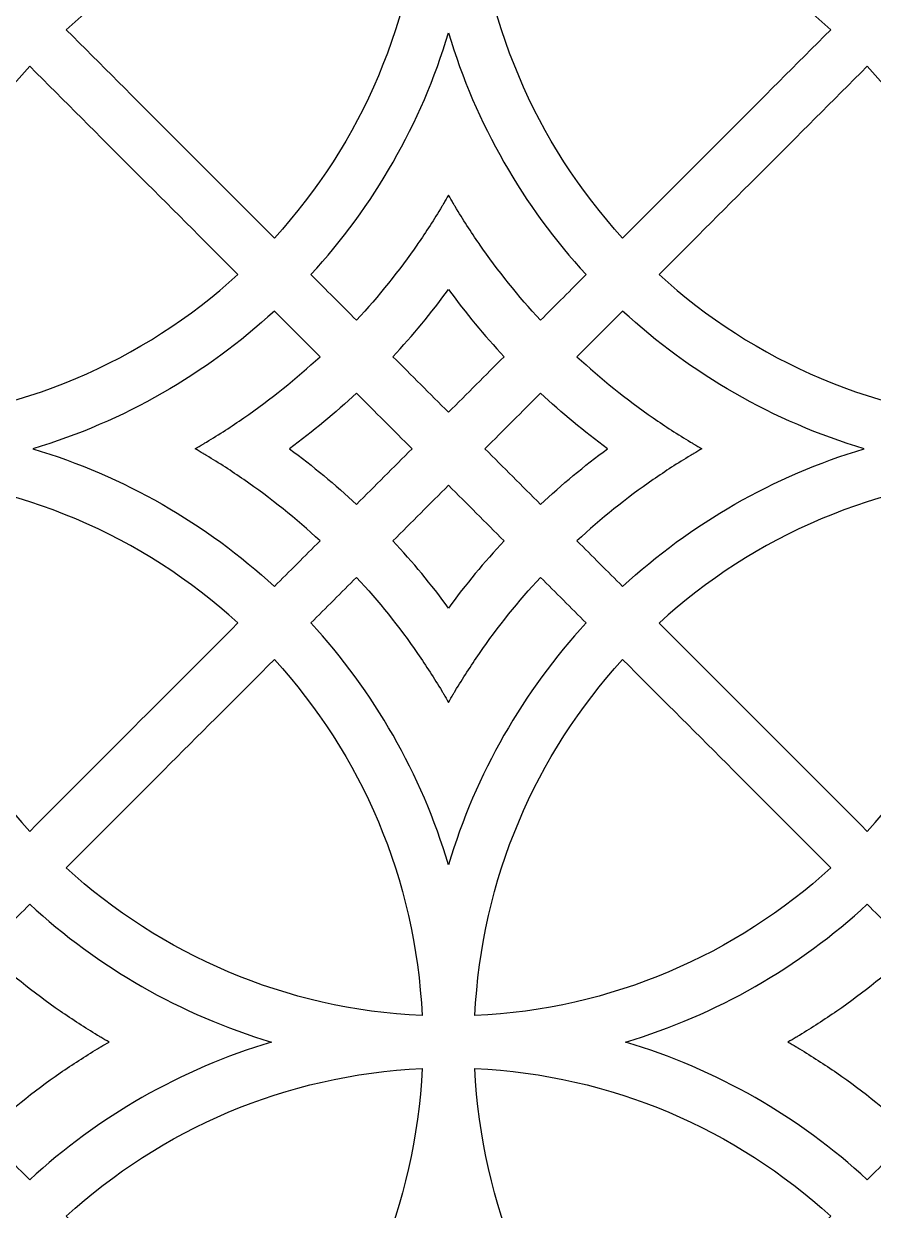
# Model space of a CAD drawing. Header units: centimetres. Extents: x -9 to 7.7, y -13.3 to 13.
# Drawn here: x -6.365 to -4.394, y -1.921 to 0.831 of the extents above; entities that cross this region are included whole.
import ezdxf

# ---------------------------------------------------------------- set-up
doc = ezdxf.new("R2010")
doc.units = ezdxf.units.CM
doc.header["$MEASUREMENT"] = 0
doc.layers.add('layer 1', color=7, linetype='Continuous')

msp = doc.modelspace()

# ---------------------------------------------------------------- linework, layer by layer
at = {"layer": 'layer 1', "color": 177}
msp.add_open_spline([(-1.7908, 13.002), (-4.18298, 13.002), (-6.57516, 13.002), (-8.96734, 13.002), (-8.96734, 13.002), (-8.96734, 5.00681), (-8.96734, -2.98838), (-8.96734, -10.98356), (-8.96734, -10.98356), (-8.96732, -10.98356), (-8.9673, -10.98356), (-8.96728, -10.98356), (-8.96728, -10.98356), (-8.96728, -11.7597), (-8.96728, -12.53583), (-8.96728, -13.31196), (-8.96728, -13.31196), (-8.68819, -13.31196), (-8.4091, -13.31196), (-8.13002, -13.31196), (-8.13002, -13.31196), (-8.13002, -13.19235), (-8.13002, -13.07274), (-8.13002, -12.95313), (-8.13002, -12.95313), (-7.8348, -12.95313), (-7.53959, -12.95313), (-7.24438, -12.95313), (-7.24438, -12.95313), (-7.24438, -12.71941), (-7.24438, -12.48568), (-7.24438, -12.25195), (-7.24438, -12.25195), (-7.12494, -12.24957), (-7.00551, -12.24719), (-6.88608, -12.2448), (-6.88608, -12.2448), (-6.86487, -12.30528), (-6.83708, -12.35773), (-6.79093, -12.40402), (-6.79093, -12.40402), (-6.74575, -12.44934), (-6.69905, -12.47736), (-6.6442, -12.49011), (-6.6442, -12.49011), (-6.57162, -12.50699), (-6.49496, -12.49964), (-6.43668, -12.44881), (-6.43668, -12.44881), (-6.38029, -12.3996), (-6.34775, -12.3208), (-6.33607, -12.24562), (-6.33607, -12.24562), (-6.3027, -12.24899), (-6.27432, -12.24821), (-6.24755, -12.24438), (-6.24755, -12.24438), (-6.11399, -12.22526), (-6.0509, -12.14075), (-6.03963, -12.01331), (-6.03963, -12.01331), (-6.03686, -11.98208), (-6.03906, -11.95125), (-6.04899, -11.92411), (-6.04899, -11.92411), (-6.04688, -11.92463), (-6.04478, -11.92515), (-6.04268, -11.92568), (-6.04268, -11.92568), (-5.99555, -11.94198), (-5.94843, -11.95827), (-5.90129, -11.97457), (-5.90129, -11.97457), (-5.87301, -12.26337), (-5.64998, -12.48824), (-5.37904, -12.48824), (-5.37904, -12.48824), (-5.1081, -12.48824), (-4.88508, -12.26337), (-4.85679, -11.97457), (-4.85679, -11.97457), (-4.80966, -11.95827), (-4.76253, -11.94198), (-4.7154, -11.92568), (-4.7154, -11.92568), (-4.7133, -11.92515), (-4.7112, -11.92463), (-4.7091, -11.92411), (-4.7091, -11.92411), (-4.71902, -11.95125), (-4.72122, -11.98208), (-4.71846, -12.01331), (-4.71846, -12.01331), (-4.70718, -12.14075), (-4.64409, -12.22526), (-4.51053, -12.24438), (-4.51053, -12.24438), (-4.48377, -12.24821), (-4.45538, -12.24899), (-4.42202, -12.24562), (-4.42202, -12.24562), (-4.41033, -12.3208), (-4.37779, -12.3996), (-4.3214, -12.44881), (-4.3214, -12.44881), (-4.26313, -12.49964), (-4.18647, -12.50699), (-4.11388, -12.49011), (-4.11388, -12.49011), (-4.05904, -12.47736), (-4.01234, -12.44934), (-3.96715, -12.40402), (-3.96715, -12.40402), (-3.921, -12.35773), (-3.89321, -12.30528), (-3.87201, -12.2448), (-3.87201, -12.2448), (-3.75257, -12.24719), (-3.63314, -12.24957), (-3.51371, -12.25195), (-3.51371, -12.25195), (-3.51371, -12.48568), (-3.51371, -12.71941), (-3.51371, -12.95313), (-3.51371, -12.95313), (-3.21849, -12.95313), (-2.92328, -12.95313), (-2.62806, -12.95313), (-2.62806, -12.95313), (-2.62806, -13.07274), (-2.62806, -13.19235), (-2.62806, -13.31196), (-2.62806, -13.31196), (-2.34898, -13.31196), (-2.06989, -13.31196), (-1.7908, -13.31196), (-1.7908, -13.31196), (-1.7908, -12.53583), (-1.7908, -11.7597), (-1.7908, -10.98356), (-1.7908, -10.98356), (-1.7908, -2.98838), (-1.7908, 5.00681), (-1.7908, 13.002)], degree=3, knots=[0, 0, 0, 0, 0.027027, 0.027027, 0.027027, 0.027027, 0.0540541, 0.0540541, 0.0540541, 0.0540541, 0.0810811, 0.0810811, 0.0810811, 0.0810811, 0.1081081, 0.1081081, 0.1081081, 0.1081081, 0.1351351, 0.1351351, 0.1351351, 0.1351351, 0.1621622, 0.1621622, 0.1621622, 0.1621622, 0.1891892, 0.1891892, 0.1891892, 0.1891892, 0.2162162, 0.2162162, 0.2162162, 0.2162162, 0.2432432, 0.2432432, 0.2432432, 0.2432432, 0.2702703, 0.2702703, 0.2702703, 0.2702703, 0.2972973, 0.2972973, 0.2972973, 0.2972973, 0.3243243, 0.3243243, 0.3243243, 0.3243243, 0.3513514, 0.3513514, 0.3513514, 0.3513514, 0.3783784, 0.3783784, 0.3783784, 0.3783784, 0.4054054, 0.4054054, 0.4054054, 0.4054054, 0.4324324, 0.4324324, 0.4324324, 0.4324324, 0.4594595, 0.4594595, 0.4594595, 0.4594595, 0.4864865, 0.4864865, 0.4864865, 0.4864865, 0.5135135, 0.5135135, 0.5135135, 0.5135135, 0.5405405, 0.5405405, 0.5405405, 0.5405405, 0.5675676, 0.5675676, 0.5675676, 0.5675676, 0.5945946, 0.5945946, 0.5945946, 0.5945946, 0.6216216, 0.6216216, 0.6216216, 0.6216216, 0.6486486, 0.6486486, 0.6486486, 0.6486486, 0.6756757, 0.6756757, 0.6756757, 0.6756757, 0.7027027, 0.7027027, 0.7027027, 0.7027027, 0.7297297, 0.7297297, 0.7297297, 0.7297297, 0.7567568, 0.7567568, 0.7567568, 0.7567568, 0.7837838, 0.7837838, 0.7837838, 0.7837838, 0.8108108, 0.8108108, 0.8108108, 0.8108108, 0.8378378, 0.8378378, 0.8378378, 0.8378378, 0.8648649, 0.8648649, 0.8648649, 0.8648649, 0.8918919, 0.8918919, 0.8918919, 0.8918919, 0.9189189, 0.9189189, 0.9189189, 0.9189189, 0.9459459, 0.9459459, 0.9459459, 0.9459459, 1, 1, 1, 1], dxfattribs=at)
at = {"layer": 'layer 1', "color": 7}
for points, knots in [([(-6.26608, 0.81661), (-6.10506, 0.65558), (-5.94403, 0.49456), (-5.78301, 0.33354), (-5.78301, 0.33354), (-5.58218, 0.5534), (-5.45496, 0.84165), (-5.44039, 1.15925), (-5.44039, 1.15925), (-5.75799, 1.14467), (-6.04622, 1.01745), (-6.26608, 0.81661)], [0, 0, 0, 0, 0.25, 0.25, 0.25, 0.25, 0.5, 0.5, 0.5, 0.5, 1, 1, 1, 1]), ([(-4.97514, 0.33354), (-4.81411, 0.49456), (-4.65309, 0.65557), (-4.49208, 0.8166), (-4.49208, 0.8166), (-4.71193, 1.01744), (-5.00016, 1.14467), (-5.31775, 1.15925), (-5.31775, 1.15925), (-5.30317, 0.84165), (-5.17596, 0.5534), (-4.97514, 0.33354)], [0, 0, 0, 0, 0.25, 0.25, 0.25, 0.25, 0.5, 0.5, 0.5, 0.5, 1, 1, 1, 1]), ([(-5.16558, 0.14309), (-5.1303, 0.17837), (-5.09503, 0.21364), (-5.05975, 0.24892), (-5.05975, 0.24892), (-5.20539, 0.40718), (-5.31596, 0.59819), (-5.37907, 0.80968), (-5.37907, 0.80968), (-5.44217, 0.59819), (-5.55276, 0.40718), (-5.6984, 0.24892), (-5.6984, 0.24892), (-5.66312, 0.21364), (-5.62785, 0.17837), (-5.59256, 0.14309), (-5.59256, 0.14309), (-5.5412, 0.19846), (-5.49375, 0.2575), (-5.45065, 0.31979), (-5.45065, 0.31979), (-5.45062, 0.31979), (-5.45061, 0.31978), (-5.45059, 0.31978), (-5.45059, 0.31978), (-5.4506, 0.31982), (-5.45062, 0.31984), (-5.45063, 0.31987), (-5.45063, 0.31987), (-5.43108, 0.34812), (-5.41237, 0.377), (-5.39463, 0.40652), (-5.39463, 0.40652), (-5.39325, 0.40882), (-5.39188, 0.41112), (-5.39051, 0.41342), (-5.39051, 0.41342), (-5.39038, 0.41363), (-5.39025, 0.41385), (-5.39012, 0.41407), (-5.39012, 0.41407), (-5.38641, 0.42035), (-5.38272, 0.42665), (-5.37909, 0.43298), (-5.37909, 0.43298), (-5.37909, 0.43298), (-5.37909, 0.43298), (-5.37909, 0.43298), (-5.37909, 0.43298), (-5.37909, 0.43298), (-5.37909, 0.43298), (-5.37907, 0.43298), (-5.37907, 0.43298), (-5.37907, 0.43298), (-5.37907, 0.43297), (-5.37907, 0.43297), (-5.37907, 0.43297), (-5.37907, 0.43297), (-5.37907, 0.43298), (-5.37907, 0.43298), (-5.37907, 0.43298), (-5.37906, 0.43298), (-5.37906, 0.43298), (-5.37906, 0.43297), (-5.37906, 0.43297), (-5.37906, 0.43298), (-5.37906, 0.43298), (-5.37906, 0.43298), (-5.37906, 0.43298), (-5.37542, 0.42665), (-5.37174, 0.42035), (-5.36803, 0.41407), (-5.36803, 0.41407), (-5.3679, 0.41385), (-5.36776, 0.41363), (-5.36763, 0.41342), (-5.36763, 0.41342), (-5.36628, 0.41112), (-5.36489, 0.40882), (-5.36352, 0.40652), (-5.36352, 0.40652), (-5.34576, 0.377), (-5.32707, 0.34811), (-5.30751, 0.31987), (-5.30751, 0.31987), (-5.30752, 0.31984), (-5.30755, 0.31982), (-5.30756, 0.31979), (-5.30756, 0.31979), (-5.30755, 0.31979), (-5.30752, 0.31979), (-5.3075, 0.31979), (-5.3075, 0.31979), (-5.2644, 0.2575), (-5.21694, 0.19846), (-5.16558, 0.14309)], [0, 0, 0, 0, 0.04, 0.04, 0.04, 0.04, 0.08, 0.08, 0.08, 0.08, 0.12, 0.12, 0.12, 0.12, 0.16, 0.16, 0.16, 0.16, 0.2, 0.2, 0.2, 0.2, 0.24, 0.24, 0.24, 0.24, 0.28, 0.28, 0.28, 0.28, 0.32, 0.32, 0.32, 0.32, 0.36, 0.36, 0.36, 0.36, 0.4, 0.4, 0.4, 0.4, 0.44, 0.44, 0.44, 0.44, 0.48, 0.48, 0.48, 0.48, 0.52, 0.52, 0.52, 0.52, 0.56, 0.56, 0.56, 0.56, 0.6, 0.6, 0.6, 0.6, 0.64, 0.64, 0.64, 0.64, 0.68, 0.68, 0.68, 0.68, 0.72, 0.72, 0.72, 0.72, 0.76, 0.76, 0.76, 0.76, 0.8, 0.8, 0.8, 0.8, 0.84, 0.84, 0.84, 0.84, 0.88, 0.88, 0.88, 0.88, 0.92, 0.92, 0.92, 0.92, 1, 1, 1, 1]), ([(-6.35066, 0.73202), (-6.18963, 0.571), (-6.02861, 0.40997), (-5.86758, 0.24896), (-5.86758, 0.24896), (-6.08746, 0.04813), (-6.37571, -0.07908), (-6.69331, -0.09365), (-6.69331, -0.09365), (-6.67871, 0.22393), (-6.5515, 0.51217), (-6.35066, 0.73202)], [0, 0, 0, 0, 0.25, 0.25, 0.25, 0.25, 0.5, 0.5, 0.5, 0.5, 1, 1, 1, 1]), ([(-4.89055, 0.24896), (-4.72953, 0.40997), (-4.56851, 0.571), (-4.40749, 0.73202), (-4.40749, 0.73202), (-4.20665, 0.51216), (-4.07942, 0.22393), (-4.06484, -0.09367), (-4.06484, -0.09367), (-4.38244, -0.07908), (-4.67069, 0.04813), (-4.89055, 0.24896)], [0, 0, 0, 0, 0.25, 0.25, 0.25, 0.25, 0.5, 0.5, 0.5, 0.5, 1, 1, 1, 1]), ([(-5.50799, 0.05852), (-5.46502, 0.01555), (-5.42204, -0.02742), (-5.37907, -0.0704), (-5.37907, -0.0704), (-5.33609, -0.02742), (-5.29312, 0.01555), (-5.25016, 0.05852), (-5.25016, 0.05852), (-5.2961, 0.10778), (-5.33916, 0.15977), (-5.37907, 0.21421), (-5.37907, 0.21421), (-5.41898, 0.15977), (-5.46204, 0.10778), (-5.50799, 0.05852)], [0, 0, 0, 0, 0.2, 0.2, 0.2, 0.2, 0.4, 0.4, 0.4, 0.4, 0.6, 0.6, 0.6, 0.6, 1, 1, 1, 1]), ([(-5.67714, -0.36847), (-5.71242, -0.40376), (-5.7477, -0.43903), (-5.78297, -0.47431), (-5.78297, -0.47431), (-5.94122, -0.32867), (-6.13224, -0.21808), (-6.34374, -0.15499), (-6.34374, -0.15499), (-6.13224, -0.09188), (-5.94124, 0.01871), (-5.78297, 0.16434), (-5.78297, 0.16434), (-5.7477, 0.12907), (-5.71242, 0.09379), (-5.67714, 0.0585), (-5.67714, 0.0585), (-5.73251, 0.00716), (-5.79156, -0.0403), (-5.85384, -0.08341), (-5.85384, -0.08341), (-5.85384, -0.08343), (-5.85384, -0.08345), (-5.85384, -0.08347), (-5.85384, -0.08347), (-5.85386, -0.08345), (-5.85389, -0.08344), (-5.85391, -0.08343), (-5.85391, -0.08343), (-5.88217, -0.10297), (-5.91104, -0.12167), (-5.94057, -0.13942), (-5.94057, -0.13942), (-5.94287, -0.14081), (-5.94516, -0.14217), (-5.94746, -0.14354), (-5.94746, -0.14354), (-5.94768, -0.14368), (-5.9479, -0.1438), (-5.94812, -0.14393), (-5.94812, -0.14393), (-5.9544, -0.14765), (-5.96071, -0.15134), (-5.96704, -0.15496), (-5.96704, -0.15496), (-5.96704, -0.15496), (-5.96703, -0.15496), (-5.96703, -0.15496), (-5.96703, -0.15496), (-5.96703, -0.15497), (-5.96703, -0.15497), (-5.96704, -0.15497), (-5.96704, -0.15497), (-5.96703, -0.15497), (-5.96703, -0.15497), (-5.96703, -0.15499), (-5.96703, -0.15499), (-5.96703, -0.15499), (-5.96703, -0.15499), (-5.96704, -0.15499), (-5.96704, -0.15499), (-5.96703, -0.15499), (-5.96703, -0.15499), (-5.96703, -0.15499), (-5.96703, -0.15499), (-5.96703, -0.15499), (-5.96704, -0.15499), (-5.96704, -0.155), (-5.96704, -0.155), (-5.96071, -0.15862), (-5.9544, -0.16231), (-5.94812, -0.16602), (-5.94812, -0.16602), (-5.9479, -0.16616), (-5.94768, -0.16628), (-5.94746, -0.16642), (-5.94746, -0.16642), (-5.94516, -0.16778), (-5.94287, -0.16916), (-5.94057, -0.17054), (-5.94057, -0.17054), (-5.91104, -0.18829), (-5.88217, -0.20698), (-5.85391, -0.22654), (-5.85391, -0.22654), (-5.85389, -0.22652), (-5.85386, -0.22651), (-5.85384, -0.22649), (-5.85384, -0.22649), (-5.85384, -0.22651), (-5.85384, -0.22652), (-5.85384, -0.22655), (-5.85384, -0.22655), (-5.79156, -0.26965), (-5.73251, -0.31711), (-5.67714, -0.36847)], [0, 0, 0, 0, 0.04, 0.04, 0.04, 0.04, 0.08, 0.08, 0.08, 0.08, 0.12, 0.12, 0.12, 0.12, 0.16, 0.16, 0.16, 0.16, 0.2, 0.2, 0.2, 0.2, 0.24, 0.24, 0.24, 0.24, 0.28, 0.28, 0.28, 0.28, 0.32, 0.32, 0.32, 0.32, 0.36, 0.36, 0.36, 0.36, 0.4, 0.4, 0.4, 0.4, 0.44, 0.44, 0.44, 0.44, 0.48, 0.48, 0.48, 0.48, 0.52, 0.52, 0.52, 0.52, 0.56, 0.56, 0.56, 0.56, 0.6, 0.6, 0.6, 0.6, 0.64, 0.64, 0.64, 0.64, 0.68, 0.68, 0.68, 0.68, 0.72, 0.72, 0.72, 0.72, 0.76, 0.76, 0.76, 0.76, 0.8, 0.8, 0.8, 0.8, 0.84, 0.84, 0.84, 0.84, 0.88, 0.88, 0.88, 0.88, 0.92, 0.92, 0.92, 0.92, 1, 1, 1, 1]), ([(-5.081, 0.0585), (-5.04573, 0.09379), (-5.01044, 0.12907), (-4.97516, 0.16434), (-4.97516, 0.16434), (-4.81691, 0.01871), (-4.62589, -0.09188), (-4.41441, -0.15499), (-4.41441, -0.15499), (-4.62589, -0.21808), (-4.81691, -0.32867), (-4.97516, -0.47431), (-4.97516, -0.47431), (-5.01044, -0.43903), (-5.04571, -0.40376), (-5.081, -0.36848), (-5.081, -0.36848), (-5.02562, -0.31712), (-4.96659, -0.26966), (-4.90431, -0.22655), (-4.90431, -0.22655), (-4.90431, -0.22654), (-4.90431, -0.22651), (-4.90431, -0.2265), (-4.90431, -0.2265), (-4.90428, -0.22651), (-4.90425, -0.22654), (-4.90422, -0.22655), (-4.90422, -0.22655), (-4.87597, -0.20699), (-4.8471, -0.18829), (-4.81757, -0.17054), (-4.81757, -0.17054), (-4.81527, -0.16917), (-4.81298, -0.16779), (-4.81067, -0.16642), (-4.81067, -0.16642), (-4.81045, -0.1663), (-4.81023, -0.16616), (-4.81001, -0.16603), (-4.81001, -0.16603), (-4.80374, -0.16231), (-4.79744, -0.15864), (-4.7911, -0.155), (-4.7911, -0.155), (-4.7911, -0.155), (-4.7911, -0.155), (-4.7911, -0.155), (-4.7911, -0.155), (-4.7911, -0.155), (-4.7911, -0.155), (-4.7911, -0.15499), (-4.7911, -0.15499), (-4.7911, -0.15499), (-4.79112, -0.15499), (-4.79112, -0.15499), (-4.79112, -0.15499), (-4.79112, -0.15499), (-4.7911, -0.15497), (-4.7911, -0.15497), (-4.7911, -0.15497), (-4.7911, -0.15497), (-4.7911, -0.15497), (-4.79112, -0.15497), (-4.79112, -0.15497), (-4.7911, -0.15497), (-4.7911, -0.15497), (-4.7911, -0.15497), (-4.7911, -0.15497), (-4.79744, -0.15134), (-4.80374, -0.14765), (-4.81001, -0.14393), (-4.81001, -0.14393), (-4.81023, -0.14381), (-4.81045, -0.14368), (-4.81067, -0.14354), (-4.81067, -0.14354), (-4.81298, -0.14218), (-4.81527, -0.14081), (-4.81757, -0.13943), (-4.81757, -0.13943), (-4.8471, -0.12167), (-4.87598, -0.10298), (-4.90422, -0.08343), (-4.90422, -0.08343), (-4.90425, -0.08344), (-4.90427, -0.08346), (-4.90431, -0.08347), (-4.90431, -0.08347), (-4.90431, -0.08346), (-4.90431, -0.08344), (-4.90431, -0.08341), (-4.90431, -0.08341), (-4.96659, -0.04031), (-5.02562, 0.00714), (-5.081, 0.0585)], [0, 0, 0, 0, 0.04, 0.04, 0.04, 0.04, 0.08, 0.08, 0.08, 0.08, 0.12, 0.12, 0.12, 0.12, 0.16, 0.16, 0.16, 0.16, 0.2, 0.2, 0.2, 0.2, 0.24, 0.24, 0.24, 0.24, 0.28, 0.28, 0.28, 0.28, 0.32, 0.32, 0.32, 0.32, 0.36, 0.36, 0.36, 0.36, 0.4, 0.4, 0.4, 0.4, 0.44, 0.44, 0.44, 0.44, 0.48, 0.48, 0.48, 0.48, 0.52, 0.52, 0.52, 0.52, 0.56, 0.56, 0.56, 0.56, 0.6, 0.6, 0.6, 0.6, 0.64, 0.64, 0.64, 0.64, 0.68, 0.68, 0.68, 0.68, 0.72, 0.72, 0.72, 0.72, 0.76, 0.76, 0.76, 0.76, 0.8, 0.8, 0.8, 0.8, 0.84, 0.84, 0.84, 0.84, 0.88, 0.88, 0.88, 0.88, 0.92, 0.92, 0.92, 0.92, 1, 1, 1, 1]), ([(-5.59258, -0.02606), (-5.5496, -0.06904), (-5.50663, -0.11201), (-5.46365, -0.15499), (-5.46365, -0.15499), (-5.50663, -0.19795), (-5.5496, -0.24094), (-5.59256, -0.2839), (-5.59256, -0.2839), (-5.64183, -0.23796), (-5.69381, -0.19489), (-5.74827, -0.15499), (-5.74827, -0.15499), (-5.69381, -0.11507), (-5.64184, -0.07201), (-5.59258, -0.02606)], [0, 0, 0, 0, 0.2, 0.2, 0.2, 0.2, 0.4, 0.4, 0.4, 0.4, 0.6, 0.6, 0.6, 0.6, 1, 1, 1, 1]), ([(-5.16557, -0.2839), (-5.20854, -0.24094), (-5.25152, -0.19795), (-5.29449, -0.15499), (-5.29449, -0.15499), (-5.25152, -0.11201), (-5.20854, -0.06904), (-5.16557, -0.02607), (-5.16557, -0.02607), (-5.1163, -0.07201), (-5.06432, -0.11507), (-5.00987, -0.15499), (-5.00987, -0.15499), (-5.06432, -0.19489), (-5.1163, -0.23796), (-5.16557, -0.2839)], [0, 0, 0, 0, 0.2, 0.2, 0.2, 0.2, 0.4, 0.4, 0.4, 0.4, 0.6, 0.6, 0.6, 0.6, 1, 1, 1, 1]), ([(-5.86758, -0.55891), (-6.02861, -0.71995), (-6.18963, -0.88096), (-6.35066, -1.04198), (-6.35066, -1.04198), (-6.55149, -0.82213), (-6.67871, -0.53389), (-6.69331, -0.21631), (-6.69331, -0.21631), (-6.3757, -0.23088), (-6.08746, -0.35809), (-5.86758, -0.55891)], [0, 0, 0, 0, 0.25, 0.25, 0.25, 0.25, 0.5, 0.5, 0.5, 0.5, 1, 1, 1, 1]), ([(-4.40749, -1.04198), (-4.5685, -0.88097), (-4.72953, -0.71995), (-4.89055, -0.55892), (-4.89055, -0.55892), (-4.67069, -0.35809), (-4.38244, -0.23088), (-4.06484, -0.21631), (-4.06484, -0.21631), (-4.07942, -0.5339), (-4.20665, -0.82213), (-4.40749, -1.04198)], [0, 0, 0, 0, 0.25, 0.25, 0.25, 0.25, 0.5, 0.5, 0.5, 0.5, 1, 1, 1, 1]), ([(-5.25014, -0.36849), (-5.29312, -0.32551), (-5.33609, -0.28254), (-5.37907, -0.23956), (-5.37907, -0.23956), (-5.42204, -0.28253), (-5.46502, -0.32551), (-5.50799, -0.36848), (-5.50799, -0.36848), (-5.46204, -0.41775), (-5.41898, -0.46973), (-5.37907, -0.52418), (-5.37907, -0.52418), (-5.33916, -0.46973), (-5.2961, -0.41776), (-5.25014, -0.36849)], [0, 0, 0, 0, 0.2, 0.2, 0.2, 0.2, 0.4, 0.4, 0.4, 0.4, 0.6, 0.6, 0.6, 0.6, 1, 1, 1, 1]), ([(-5.59256, -0.45305), (-5.62785, -0.48833), (-5.66312, -0.5236), (-5.6984, -0.55889), (-5.6984, -0.55889), (-5.55276, -0.71714), (-5.44217, -0.90815), (-5.37907, -1.11964), (-5.37907, -1.11964), (-5.31596, -0.90815), (-5.20539, -0.71714), (-5.05975, -0.55889), (-5.05975, -0.55889), (-5.09503, -0.5236), (-5.1303, -0.48833), (-5.16558, -0.45305), (-5.16558, -0.45305), (-5.21694, -0.50843), (-5.2644, -0.56747), (-5.3075, -0.62975), (-5.3075, -0.62975), (-5.30752, -0.62975), (-5.30754, -0.62975), (-5.30756, -0.62975), (-5.30756, -0.62975), (-5.30754, -0.62978), (-5.30752, -0.6298), (-5.30751, -0.62983), (-5.30751, -0.62983), (-5.32706, -0.65808), (-5.34576, -0.68695), (-5.36351, -0.71648), (-5.36351, -0.71648), (-5.36489, -0.71878), (-5.36627, -0.72108), (-5.36763, -0.72338), (-5.36763, -0.72338), (-5.36776, -0.72359), (-5.36788, -0.72381), (-5.36802, -0.72403), (-5.36802, -0.72403), (-5.37174, -0.73031), (-5.37542, -0.73662), (-5.37906, -0.74296), (-5.37906, -0.74296), (-5.37906, -0.74294), (-5.37906, -0.74294), (-5.37906, -0.74294), (-5.37906, -0.74294), (-5.37906, -0.74294), (-5.37906, -0.74294), (-5.37906, -0.74294), (-5.37906, -0.74294), (-5.37906, -0.74294), (-5.37907, -0.74294), (-5.37907, -0.74294), (-5.37907, -0.74294), (-5.37907, -0.74294), (-5.37907, -0.74294), (-5.37907, -0.74294), (-5.37907, -0.74294), (-5.37907, -0.74294), (-5.37907, -0.74294), (-5.37907, -0.74294), (-5.37907, -0.74294), (-5.37907, -0.74294), (-5.37909, -0.74294), (-5.37909, -0.74296), (-5.37909, -0.74296), (-5.38272, -0.73662), (-5.38639, -0.73031), (-5.39012, -0.72403), (-5.39012, -0.72403), (-5.39025, -0.72381), (-5.39037, -0.72359), (-5.39051, -0.72338), (-5.39051, -0.72338), (-5.39187, -0.72108), (-5.39324, -0.71878), (-5.39463, -0.71648), (-5.39463, -0.71648), (-5.41237, -0.68695), (-5.43107, -0.65807), (-5.45062, -0.62983), (-5.45062, -0.62983), (-5.45061, -0.6298), (-5.4506, -0.62978), (-5.45057, -0.62975), (-5.45057, -0.62975), (-5.4506, -0.62975), (-5.45061, -0.62975), (-5.45063, -0.62975), (-5.45063, -0.62975), (-5.49374, -0.56747), (-5.54119, -0.50843), (-5.59256, -0.45305)], [0, 0, 0, 0, 0.04, 0.04, 0.04, 0.04, 0.08, 0.08, 0.08, 0.08, 0.12, 0.12, 0.12, 0.12, 0.16, 0.16, 0.16, 0.16, 0.2, 0.2, 0.2, 0.2, 0.24, 0.24, 0.24, 0.24, 0.28, 0.28, 0.28, 0.28, 0.32, 0.32, 0.32, 0.32, 0.36, 0.36, 0.36, 0.36, 0.4, 0.4, 0.4, 0.4, 0.44, 0.44, 0.44, 0.44, 0.48, 0.48, 0.48, 0.48, 0.52, 0.52, 0.52, 0.52, 0.56, 0.56, 0.56, 0.56, 0.6, 0.6, 0.6, 0.6, 0.64, 0.64, 0.64, 0.64, 0.68, 0.68, 0.68, 0.68, 0.72, 0.72, 0.72, 0.72, 0.76, 0.76, 0.76, 0.76, 0.8, 0.8, 0.8, 0.8, 0.84, 0.84, 0.84, 0.84, 0.88, 0.88, 0.88, 0.88, 0.92, 0.92, 0.92, 0.92, 1, 1, 1, 1]), ([(-5.783, -0.6435), (-5.94403, -0.80452), (-6.10505, -0.96555), (-6.26607, -1.12656), (-6.26607, -1.12656), (-6.04622, -1.3274), (-5.75798, -1.45463), (-5.44039, -1.46921), (-5.44039, -1.46921), (-5.45496, -1.15161), (-5.58218, -0.86336), (-5.783, -0.6435)], [0, 0, 0, 0, 0.25, 0.25, 0.25, 0.25, 0.5, 0.5, 0.5, 0.5, 1, 1, 1, 1]), ([(-4.49206, -1.12657), (-4.65309, -0.96555), (-4.81411, -0.80452), (-4.97514, -0.6435), (-4.97514, -0.6435), (-5.17596, -0.86336), (-5.30317, -1.15161), (-5.31775, -1.46921), (-5.31775, -1.46921), (-5.00016, -1.45463), (-4.71192, -1.3274), (-4.49206, -1.12657)], [0, 0, 0, 0, 0.25, 0.25, 0.25, 0.25, 0.5, 0.5, 0.5, 0.5, 1, 1, 1, 1]), ([(-6.45651, -1.74397), (-6.42122, -1.77927), (-6.38591, -1.81457), (-6.35061, -1.84987), (-6.35061, -1.84987), (-6.19237, -1.7042), (-6.00132, -1.59363), (-5.7898, -1.53053), (-5.7898, -1.53053), (-6.00134, -1.46742), (-6.19239, -1.35682), (-6.35064, -1.21113), (-6.35064, -1.21113), (-6.38594, -1.24643), (-6.42122, -1.28172), (-6.45651, -1.317), (-6.45651, -1.317), (-6.40114, -1.36837), (-6.34208, -1.41583), (-6.27979, -1.45894), (-6.27979, -1.45894), (-6.27979, -1.45896), (-6.27979, -1.45897), (-6.27979, -1.45899), (-6.27979, -1.45899), (-6.27979, -1.45899), (-6.27979, -1.45899), (-6.27979, -1.45899), (-6.27979, -1.45899), (-6.27975, -1.45897), (-6.27973, -1.45896), (-6.2797, -1.45894), (-6.2797, -1.45894), (-6.25145, -1.47849), (-6.22258, -1.49719), (-6.19305, -1.51495), (-6.19305, -1.51495), (-6.19075, -1.51631), (-6.18846, -1.5177), (-6.18617, -1.51906), (-6.18617, -1.51906), (-6.18593, -1.51918), (-6.18572, -1.51932), (-6.1855, -1.51945), (-6.1855, -1.51945), (-6.17922, -1.52317), (-6.17292, -1.52686), (-6.16659, -1.53049), (-6.16659, -1.53049), (-6.17292, -1.53412), (-6.17922, -1.5378), (-6.1855, -1.54151), (-6.1855, -1.54151), (-6.18572, -1.54166), (-6.18593, -1.54178), (-6.18615, -1.5419), (-6.18615, -1.5419), (-6.18846, -1.54327), (-6.19076, -1.54465), (-6.19305, -1.54604), (-6.19305, -1.54604), (-6.22258, -1.56378), (-6.25145, -1.58247), (-6.2797, -1.60203), (-6.2797, -1.60203), (-6.27973, -1.60202), (-6.27976, -1.60201), (-6.27979, -1.60198), (-6.27979, -1.60198), (-6.27979, -1.60198), (-6.27979, -1.60198), (-6.27979, -1.60199), (-6.27979, -1.60199), (-6.27979, -1.60201), (-6.27979, -1.60202), (-6.27979, -1.60203), (-6.27979, -1.60203), (-6.34208, -1.64514), (-6.40114, -1.6926), (-6.45651, -1.74397)], [0, 0, 0, 0, 0.047619, 0.047619, 0.047619, 0.047619, 0.0952381, 0.0952381, 0.0952381, 0.0952381, 0.1428571, 0.1428571, 0.1428571, 0.1428571, 0.1904762, 0.1904762, 0.1904762, 0.1904762, 0.2380952, 0.2380952, 0.2380952, 0.2380952, 0.2857143, 0.2857143, 0.2857143, 0.2857143, 0.3333333, 0.3333333, 0.3333333, 0.3333333, 0.3809524, 0.3809524, 0.3809524, 0.3809524, 0.4285714, 0.4285714, 0.4285714, 0.4285714, 0.4761905, 0.4761905, 0.4761905, 0.4761905, 0.5238095, 0.5238095, 0.5238095, 0.5238095, 0.5714286, 0.5714286, 0.5714286, 0.5714286, 0.6190476, 0.6190476, 0.6190476, 0.6190476, 0.6666667, 0.6666667, 0.6666667, 0.6666667, 0.7142857, 0.7142857, 0.7142857, 0.7142857, 0.7619048, 0.7619048, 0.7619048, 0.7619048, 0.8095238, 0.8095238, 0.8095238, 0.8095238, 0.8571429, 0.8571429, 0.8571429, 0.8571429, 0.9047619, 0.9047619, 0.9047619, 0.9047619, 1, 1, 1, 1]), ([(-4.30162, -1.317), (-4.33691, -1.28172), (-4.3722, -1.24644), (-4.40748, -1.21116), (-4.40748, -1.21116), (-4.56573, -1.35683), (-4.75679, -1.46743), (-4.96834, -1.53053), (-4.96834, -1.53053), (-4.75682, -1.59363), (-4.56577, -1.7042), (-4.40753, -1.84987), (-4.40753, -1.84987), (-4.37222, -1.81457), (-4.33693, -1.77927), (-4.30162, -1.74397), (-4.30162, -1.74397), (-4.35701, -1.6926), (-4.41605, -1.64514), (-4.47835, -1.60203), (-4.47835, -1.60203), (-4.47835, -1.60202), (-4.47835, -1.60201), (-4.47835, -1.60198), (-4.47835, -1.60198), (-4.47835, -1.60198), (-4.47835, -1.60198), (-4.47835, -1.60198), (-4.47835, -1.60198), (-4.47838, -1.60201), (-4.47841, -1.60202), (-4.47843, -1.60203), (-4.47843, -1.60203), (-4.50668, -1.58247), (-4.53556, -1.56378), (-4.56509, -1.54604), (-4.56509, -1.54604), (-4.56738, -1.54465), (-4.56968, -1.54327), (-4.57198, -1.54191), (-4.57198, -1.54191), (-4.5722, -1.54178), (-4.57242, -1.54166), (-4.57264, -1.54151), (-4.57264, -1.54151), (-4.57891, -1.5378), (-4.58521, -1.53413), (-4.59155, -1.53049), (-4.59155, -1.53049), (-4.58523, -1.52686), (-4.57891, -1.52317), (-4.57264, -1.51945), (-4.57264, -1.51945), (-4.57242, -1.51932), (-4.5722, -1.51918), (-4.57198, -1.51906), (-4.57198, -1.51906), (-4.56968, -1.5177), (-4.56738, -1.51631), (-4.56509, -1.51494), (-4.56509, -1.51494), (-4.53556, -1.49719), (-4.50668, -1.47849), (-4.47843, -1.45894), (-4.47843, -1.45894), (-4.47841, -1.45896), (-4.47838, -1.45898), (-4.47836, -1.45899), (-4.47836, -1.45899), (-4.47835, -1.45899), (-4.47835, -1.45899), (-4.47835, -1.45899), (-4.47835, -1.45899), (-4.47835, -1.45897), (-4.47835, -1.45896), (-4.47835, -1.45894), (-4.47835, -1.45894), (-4.41605, -1.41583), (-4.35701, -1.36837), (-4.30162, -1.317)], [0, 0, 0, 0, 0.047619, 0.047619, 0.047619, 0.047619, 0.0952381, 0.0952381, 0.0952381, 0.0952381, 0.1428571, 0.1428571, 0.1428571, 0.1428571, 0.1904762, 0.1904762, 0.1904762, 0.1904762, 0.2380952, 0.2380952, 0.2380952, 0.2380952, 0.2857143, 0.2857143, 0.2857143, 0.2857143, 0.3333333, 0.3333333, 0.3333333, 0.3333333, 0.3809524, 0.3809524, 0.3809524, 0.3809524, 0.4285714, 0.4285714, 0.4285714, 0.4285714, 0.4761905, 0.4761905, 0.4761905, 0.4761905, 0.5238095, 0.5238095, 0.5238095, 0.5238095, 0.5714286, 0.5714286, 0.5714286, 0.5714286, 0.6190476, 0.6190476, 0.6190476, 0.6190476, 0.6666667, 0.6666667, 0.6666667, 0.6666667, 0.7142857, 0.7142857, 0.7142857, 0.7142857, 0.7619048, 0.7619048, 0.7619048, 0.7619048, 0.8095238, 0.8095238, 0.8095238, 0.8095238, 0.8571429, 0.8571429, 0.8571429, 0.8571429, 0.9047619, 0.9047619, 0.9047619, 0.9047619, 1, 1, 1, 1]), ([(-6.26607, -1.93442), (-6.10505, -2.09544), (-5.94402, -2.25646), (-5.783, -2.41749), (-5.783, -2.41749), (-5.58213, -2.19763), (-5.4549, -1.90937), (-5.44035, -1.59175), (-5.44035, -1.59175), (-5.75796, -1.60632), (-6.04621, -1.73356), (-6.26607, -1.93442)], [0, 0, 0, 0, 0.25, 0.25, 0.25, 0.25, 0.5, 0.5, 0.5, 0.5, 1, 1, 1, 1]), ([(-4.97514, -2.41749), (-4.81411, -2.25646), (-4.65309, -2.09544), (-4.49206, -1.9344), (-4.49206, -1.9344), (-4.71193, -1.73356), (-5.00018, -1.60632), (-5.3178, -1.59175), (-5.3178, -1.59175), (-5.30323, -1.90936), (-5.17599, -2.19763), (-4.97514, -2.41749)], [0, 0, 0, 0, 0.25, 0.25, 0.25, 0.25, 0.5, 0.5, 0.5, 0.5, 1, 1, 1, 1])]:
    msp.add_open_spline(points, degree=3, knots=knots, dxfattribs=at)

doc.saveas('drawing.dxf')
